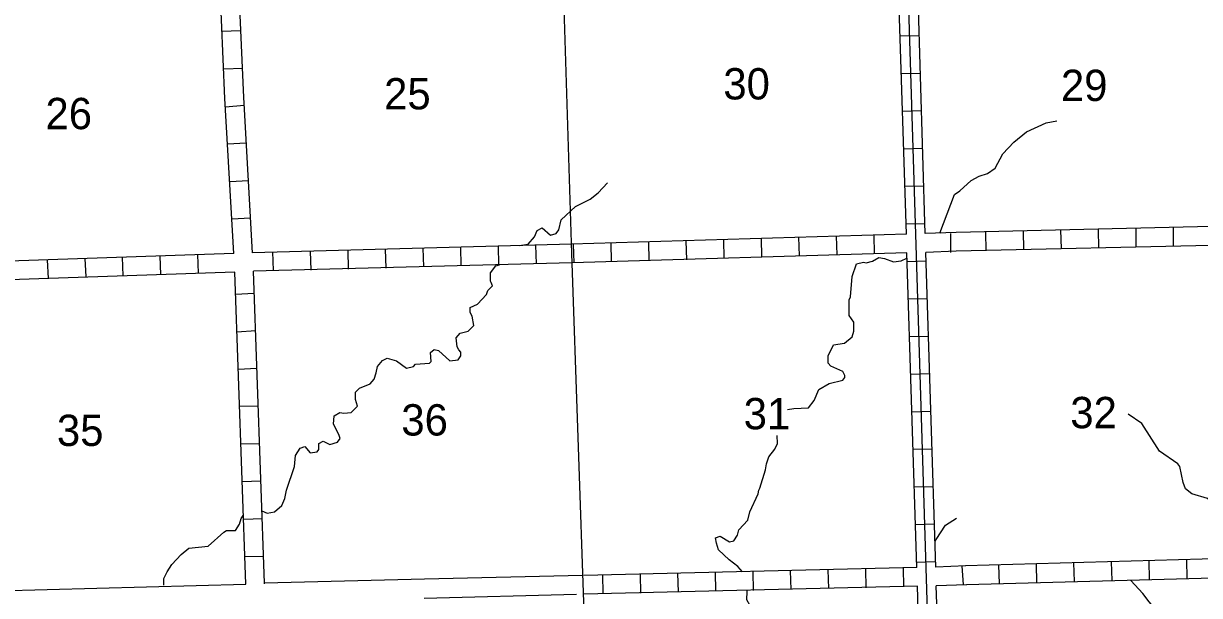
# Model space of a CAD drawing. Extents: x 2035620 to 2659331, y 15906548 to 16282978.
# Drawn here: x 2250766 to 2269545, y 16158661 to 16167794 of the extents above; entities that cross this region are included whole.
import ezdxf

# ---------------------------------------------------------------- set-up
doc = ezdxf.new("R2010")
doc.units = 0
for name, color, linetype in [('L11', 7, 'Continuous'), ('L14', 7, 'Continuous'), ('L3', 7, 'Continuous'), ('L4', 7, 'Continuous'), ('L8', 7, 'Continuous')]:
    doc.layers.add(name, color=color, linetype=linetype)

msp = doc.modelspace()

# ---------------------------------------------------------------- linework, layer by layer
at = {"layer": 'L11'}
for p, q in [((2257167, 16158920), (2254616, 16158857)), ((2259691, 16158982), (2257167, 16158920)), ((2249636, 16158719), (2254316, 16158840)), ((2257166, 16158620), (2259599, 16158682))]:
    msp.add_line(p, q, dxfattribs=at)
at = {"layer": 'L3'}
for points in [[(2265632, 16165065), (2265716, 16165123), (2265899, 16165290), (2266024, 16165357), (2266157, 16165398), (2266282, 16165482), (2266407, 16165715), (2266582, 16165898), (2266782, 16166065), (2267099, 16166207), (2267265, 16166240)], [(2258682, 16164248), (2258824, 16164273), (2258924, 16164390), (2258966, 16164490), (2259049, 16164532), (2259182, 16164415), (2259274, 16164440), (2259316, 16164498), (2259349, 16164657), (2259582, 16164873), (2259816, 16164990), (2259941, 16165090), (2260091, 16165248)], [(2265399, 16164448), (2265632, 16165065)], [(2254574, 16160015), (2254657, 16159973), (2254774, 16159998), (2254891, 16160098), (2254941, 16160207), (2254966, 16160340), (2255091, 16160723), (2255107, 16160898), (2255182, 16161015), (2255257, 16161040), (2255341, 16160940), (2255457, 16160957), (2255482, 16160990), (2255482, 16161090), (2255549, 16161123), (2255657, 16161073), (2255782, 16161107), (2255824, 16161165), (2255799, 16161232), (2255716, 16161398), (2255724, 16161532), (2255816, 16161582), (2255882, 16161573), (2255999, 16161582), (2256099, 16161682), (2256066, 16161790), (2256066, 16161907), (2256132, 16161973), (2256299, 16162040), (2256366, 16162115), (2256399, 16162215), (2256416, 16162315), (2256499, 16162415), (2256574, 16162448), (2256724, 16162407), (2256882, 16162290), (2256991, 16162315), (2257024, 16162357), (2257249, 16162373), (2257274, 16162398), (2257266, 16162540), (2257324, 16162590), (2257391, 16162573), (2257574, 16162407), (2257707, 16162423), (2257749, 16162490), (2257749, 16162548), (2257716, 16162582), (2257691, 16162632), (2257674, 16162773), (2257741, 16162848), (2257866, 16162882), (2257957, 16162973), (2257932, 16163123), (2257899, 16163182), (2257899, 16163257), (2258016, 16163315), (2258157, 16163465), (2258182, 16163532), (2258257, 16163607), (2258232, 16163657), (2258224, 16163682), (2258224, 16163815), (2258307, 16163923), (2258366, 16163940)], [(2262966, 16161632), (2263066, 16161648), (2263299, 16161657), (2263391, 16161773), (2263466, 16161948), (2263632, 16162048), (2263849, 16162098), (2263882, 16162140), (2263882, 16162173), (2263849, 16162240), (2263657, 16162323), (2263616, 16162373), (2263616, 16162490), (2263699, 16162665), (2263874, 16162690), (2263999, 16162790), (2264024, 16162882), (2264024, 16163023), (2263949, 16163132), (2263949, 16163382), (2263974, 16163432), (2263999, 16163757), (2264066, 16163957), (2264182, 16163982), (2264224, 16163973), (2264324, 16163998), (2264424, 16164057), (2264516, 16164040), (2264657, 16163990), (2264782, 16164007), (2264874, 16164048)], [(2270390, 16159615), (2270332, 16159640), (2270040, 16159757), (2269915, 16159873), (2269790, 16160107), (2269674, 16160207), (2269424, 16160282), (2269324, 16160365), (2269282, 16160465), (2269232, 16160723), (2269199, 16160765), (2268907, 16160965), (2268624, 16161407), (2268407, 16161557)], [(2262249, 16159040), (2262174, 16159123), (2262032, 16159232), (2261866, 16159390), (2261832, 16159498), (2261816, 16159582), (2261891, 16159607), (2262041, 16159515), (2262107, 16159532), (2262166, 16159623), (2262191, 16159707), (2262332, 16159865), (2262366, 16159998), (2262499, 16160282), (2262507, 16160340), (2262524, 16160373), (2262616, 16160665), (2262632, 16160765), (2262666, 16160873), (2262766, 16160998), (2262807, 16161090), (2262799, 16161215)], [(2253008, 16158823), (2253008, 16158932), (2253058, 16159040), (2253133, 16159157), (2253283, 16159315), (2253408, 16159415), (2253716, 16159448), (2253966, 16159673), (2254008, 16159698), (2254149, 16159698), (2254216, 16159798), (2254241, 16159890), (2254274, 16159940)], [(2265324, 16159515), (2265324, 16159523), (2265341, 16159557), (2265491, 16159782), (2265666, 16159898)], [(2269765, 16156957), (2269524, 16156982), (2269357, 16157040), (2269265, 16157132), (2269215, 16157198), (2269199, 16157290), (2269165, 16157407), (2269157, 16157532), (2269099, 16157673), (2269015, 16157832), (2268982, 16157907), (2268957, 16158207), (2268924, 16158298), (2268824, 16158457), (2268740, 16158557), (2268640, 16158690), (2268449, 16158898)], [(2262666, 16156940), (2262657, 16157032), (2262582, 16157115), (2262566, 16157240), (2262599, 16157298), (2262766, 16157323), (2262816, 16157365), (2262816, 16157457), (2262724, 16157557), (2262657, 16157590), (2262599, 16157657), (2262599, 16157832), (2262682, 16157907), (2262666, 16157973), (2262582, 16158082), (2262482, 16158123), (2262416, 16158215), (2262374, 16158357), (2262366, 16158507), (2262316, 16158590), (2262324, 16158723)], [(2262324, 16158723), (2262324, 16158740)]]:
    msp.add_lwpolyline(points, dxfattribs=at)
at = {"layer": 'L4'}
for p, q in [((2259524, 16164123), (2259357, 16169423)), ((2260047, 16148574), (2259524, 16164123))]:
    msp.add_line(p, q, dxfattribs=at)
at = {"layer": 'L8'}
for p, q in [((2265866, 16137006), (2264532, 16180115)), ((2264866, 16164432), (2264707, 16169432)), ((2265166, 16164440), (2265016, 16169432)), ((2253933, 16167673), (2254233, 16167682)), ((2265066, 16167598), (2264766, 16167590)), ((2253966, 16167073), (2254266, 16167082)), ((2265091, 16166998), (2264791, 16166990)), ((2253991, 16166465), (2254291, 16166490)), ((2265107, 16166398), (2264807, 16166390)), ((2254024, 16165873), (2254324, 16165890)), ((2265124, 16165798), (2264824, 16165790)), ((2254058, 16165273), (2254358, 16165290)), ((2265141, 16165198), (2264841, 16165190)), ((2254091, 16164673), (2254391, 16164690)), ((2265166, 16164598), (2264866, 16164590)), ((2270307, 16164565), (2265657, 16164457)), ((2266740, 16164182), (2266732, 16164482)), ((2267340, 16164198), (2267332, 16164498)), ((2267940, 16164207), (2267932, 16164507)), ((2268532, 16164223), (2268532, 16164523)), ((2269132, 16164232), (2269132, 16164532)), ((2264866, 16164432), (2259516, 16164273)), ((2260157, 16163990), (2260149, 16164290)), ((2260757, 16164007), (2260749, 16164307)), ((2261357, 16164023), (2261349, 16164323)), ((2261957, 16164040), (2261949, 16164340)), ((2262557, 16164065), (2262549, 16164365)), ((2263157, 16164082), (2263149, 16164382)), ((2263757, 16164098), (2263749, 16164398)), ((2264357, 16164115), (2264349, 16164415)), ((2265657, 16164457), (2265166, 16164440)), ((2265574, 16164140), (2265574, 16164440)), ((2266140, 16164165), (2266132, 16164465)), ((2253558, 16163807), (2253549, 16164107)), ((2259524, 16164273), (2254424, 16164132)), ((2254757, 16163848), (2254749, 16164148)), ((2255357, 16163857), (2255349, 16164157)), ((2255957, 16163873), (2255949, 16164173)), ((2256557, 16163890), (2256549, 16164190)), ((2257157, 16163907), (2257149, 16164207)), ((2257757, 16163923), (2257749, 16164223)), ((2258357, 16163940), (2258349, 16164240)), ((2258957, 16163957), (2258949, 16164257)), ((2264874, 16164132), (2259532, 16163973)), ((2259557, 16163973), (2259549, 16164273)), ((2265032, 16159107), (2264874, 16164132)), ((2265657, 16164157), (2265174, 16164140)), ((2265332, 16159115), (2265174, 16164140)), ((2270315, 16164265), (2265657, 16164157)), ((2251166, 16163723), (2251149, 16164023)), ((2251766, 16163748), (2251749, 16164040)), ((2252358, 16163765), (2252349, 16164065)), ((2252958, 16163782), (2252949, 16164082)), ((2259524, 16163973), (2254441, 16163840)), ((2265182, 16163998), (2264882, 16163990)), ((2254316, 16158840), (2254141, 16163823)), ((2254616, 16158857), (2254441, 16163840)), ((2254149, 16163473), (2254449, 16163490)), ((2265199, 16163398), (2264899, 16163390)), ((2254174, 16162873), (2254474, 16162890)), ((2265216, 16162798), (2264916, 16162790)), ((2254191, 16162273), (2254491, 16162290)), ((2265241, 16162198), (2264941, 16162190)), ((2254216, 16161682), (2254516, 16161690)), ((2265257, 16161598), (2264957, 16161590)), ((2254241, 16161082), (2254541, 16161090)), ((2265274, 16160998), (2264974, 16160990)), ((2254258, 16160482), (2254558, 16160490)), ((2265291, 16160398), (2264991, 16160390)), ((2254283, 16159882), (2254583, 16159890)), ((2265307, 16159798), (2265007, 16159790)), ((2254299, 16159282), (2254599, 16159290)), ((2270390, 16159265), (2265807, 16159132)), ((2269349, 16158932), (2269340, 16159232)), ((2265032, 16159107), (2259716, 16158982)), ((2261824, 16158732), (2261816, 16159032)), ((2262424, 16158740), (2262416, 16159040)), ((2263024, 16158757), (2263016, 16159057)), ((2263624, 16158773), (2263616, 16159073)), ((2264224, 16158782), (2264216, 16159082)), ((2264824, 16158798), (2264816, 16159098)), ((2265332, 16159198), (2265032, 16159190)), ((2265816, 16159132), (2265332, 16159115)), ((2265774, 16158832), (2265757, 16159132)), ((2266349, 16158848), (2266340, 16159148)), ((2266949, 16158865), (2266940, 16159165)), ((2267549, 16158882), (2267540, 16159182)), ((2268149, 16158898), (2268140, 16159198)), ((2268749, 16158915), (2268740, 16159215)), ((2254616, 16158848), (2254616, 16158857)), ((2260024, 16158690), (2260016, 16158990)), ((2260624, 16158698), (2260616, 16158998)), ((2261224, 16158715), (2261216, 16159015)), ((2270399, 16158957), (2265824, 16158832)), ((2265041, 16158807), (2259716, 16158682)), ((2265199, 16153773), (2265041, 16158807)), ((2265832, 16158832), (2265341, 16158815)), ((2265499, 16153773), (2265341, 16158815))]:
    msp.add_line(p, q, dxfattribs=at)
for points in [[(2254124, 16164123), (2253983, 16166598), (2253874, 16169115)], [(2254424, 16164132), (2254283, 16166615), (2254174, 16169123)], [(2254124, 16164123), (2248033, 16163915), (2246224, 16163890)], [(2254141, 16163823), (2248033, 16163615), (2246208, 16163590)]]:
    msp.add_lwpolyline(points, dxfattribs=at)

# ---------------------------------------------------------------- texts
at = {"layer": 'L14'}
for s, p in [('25', (2256524, 16166423)), ('30', (2261941, 16166582)), ('29', (2267332, 16166557)), ('26', (2251116, 16166107)), ('36', (2256799, 16161215)), ('31', (2262266, 16161315)), ('32', (2267482, 16161332)), ('35', (2251299, 16161048))]:
    msp.add_text(s, height=500, rotation=359.9999, dxfattribs=at).set_placement(p)

doc.saveas('drawing.dxf')
